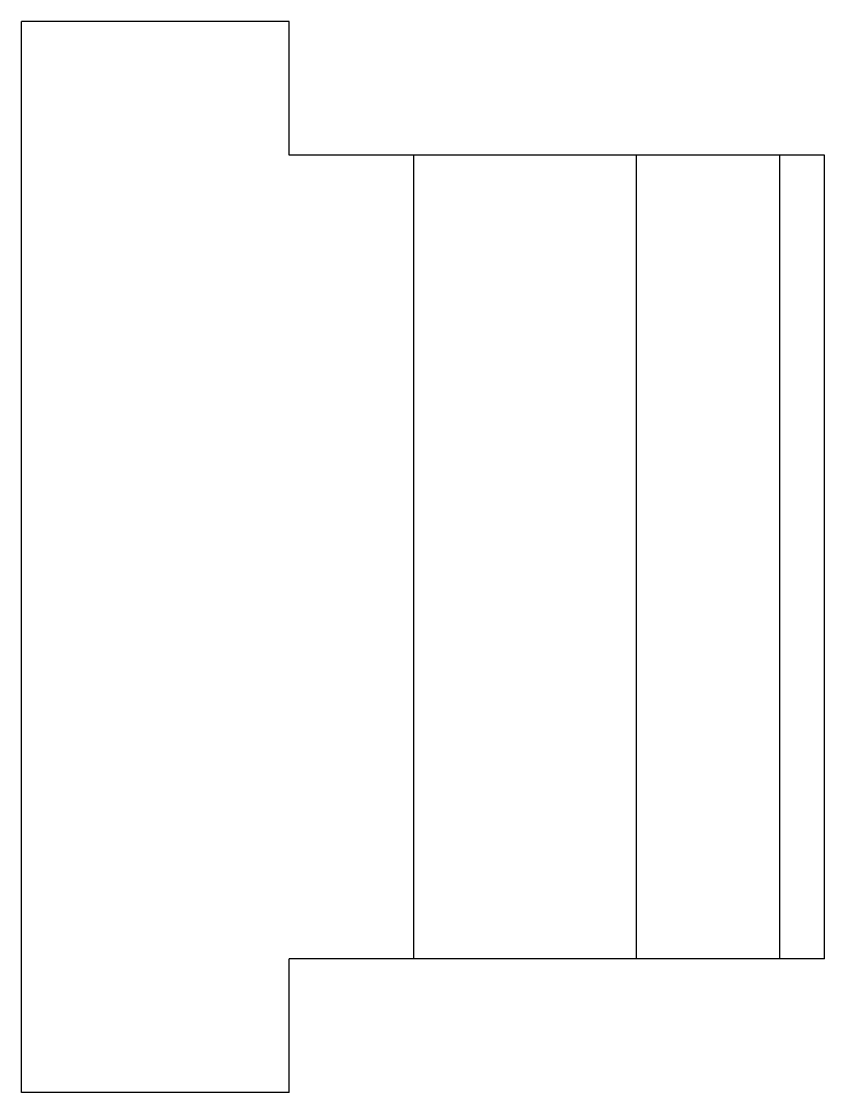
# Paper-space layout '_Top' of a CAD drawing. Header units: millimetres. Extents: x -20 to 10, y -35 to 5.
import ezdxf

# ---------------------------------------------------------------- set-up
doc = ezdxf.new("R2010")
doc.units = ezdxf.units.MM

psp = doc.layouts.new('_Top')

# ---------------------------------------------------------------- linework, layer by layer
at = {"color": 7, "linetype": 'Continuous', "lineweight": 25}
for p, q in [((-20, -35), (-20, 5)), ((-10, 5), (-20, 5)), ((-10, 0), (-10, 5)), ((10, 0), (-10, 0)), ((-5.354, 0), (-5.354, -30)), ((2.965, 0), (2.965, -30)), ((8.32, 0), (8.32, -30)), ((10, -30), (10, 0)), ((10, -30), (-10, -30)), ((-10, -35), (-10, -30)), ((-10, -35), (-20, -35))]:
    psp.add_line(p, q, dxfattribs=at)

doc.saveas('drawing.dxf')
